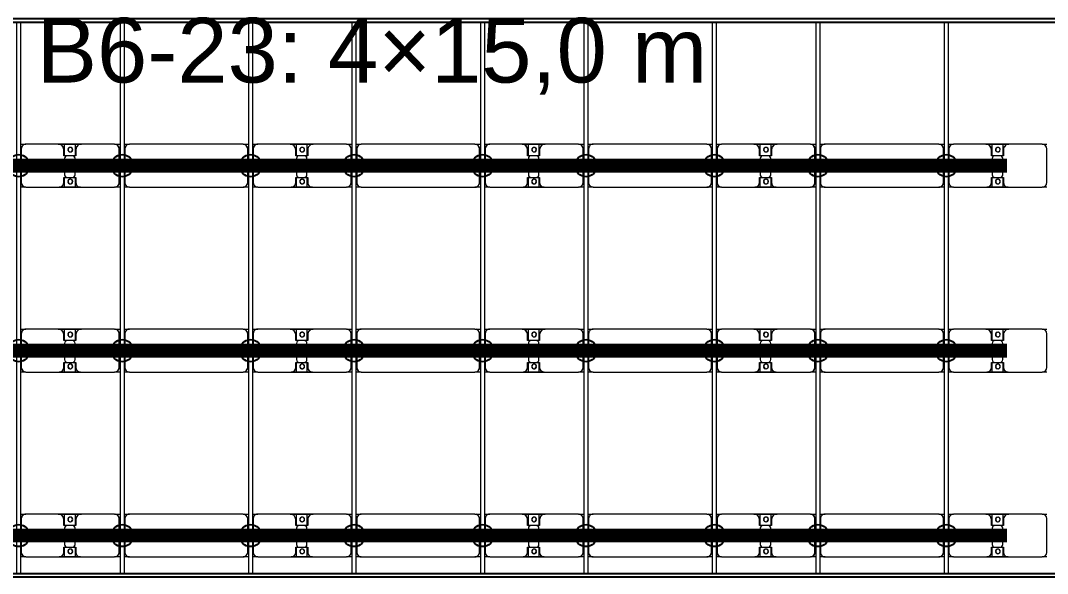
# Model space of a CAD drawing. Header units: millimetres. Extents: x -533732 to -130507, y -117886 to -23954.
# Drawn here: x -495180 to -484065, y -106546 to -100565 of the extents above; entities that cross this region are included whole.
import ezdxf

# ---------------------------------------------------------------- set-up
doc = ezdxf.new("R2010")
doc.units = ezdxf.units.MM
doc.layers.add('A-GENM', color=13, linetype='Continuous', lineweight=9)
doc.layers.add('S-BEAM', color=12, linetype='Continuous', lineweight=9)
doc.layers.add('GC-GHI CHU', color=2, linetype='Continuous')
doc.layers.add('GC-HOP 40x60 GIA CUONG', color=1, linetype='Continuous')
doc.styles.add('GC_VN', font='arial.ttf')

# ---------------------------------------------------------------- blocks, each defined once
blk = doc.blocks.new('Dầm C52 - Hộp 40x60-19452-BỐ TRÍ KHUNG KẾT CẤU BÈ PIN 06')
at = {"layer": 'S-BEAM', "color": 3, "lineweight": 25}
for p, q in [((-110033, 20), (110033, 20)), ((110033, -20), (-110033, -20))]:
    blk.add_line(p, q, dxfattribs=at)
blk = doc.blocks.new('Dai phao do pin - DẢI PHAO ĐỠ PIN-V141-BỐ TRÍ KHUNG KẾT CẤU BÈ PIN 06')
at = {"layer": 'A-GENM', "color": 7}
for p, q in [((28329, 223), (28380, 223)), ((28329, 223), (28380, 223)), ((28750, 223), (28380, 223)), ((28750, 223), (28922, 223)), ((28922, 223), (28750, 223)), ((28808, 223), (28980, 223)), ((28808, 116), (28808, 223)), ((28980, 223), (28808, 223)), ((28922, 223), (28922, 116)), ((29340, 223), (28980, 223)), ((29340, 223), (29399, 223)), ((29340, 223), (29399, 223)), ((29439, 223), (29500, 223)), ((29439, 223), (29500, 223)), ((30730, 223), (29500, 223)), ((30730, 223), (30789, 223)), ((30730, 223), (30789, 223)), ((30829, 223), (30890, 223)), ((30829, 223), (30890, 223)), ((31260, 223), (30890, 223)), ((31260, 223), (31432, 223)), ((31432, 223), (31260, 223)), ((31318, 223), (31490, 223)), ((31318, 116), (31318, 223)), ((31490, 223), (31318, 223)), ((31432, 223), (31432, 116)), ((31850, 223), (31490, 223)), ((31850, 223), (31909, 223)), ((31850, 223), (31909, 223)), ((31949, 223), (32010, 223)), ((31949, 223), (32010, 223)), ((33240, 223), (32010, 223)), ((33240, 223), (33299, 223)), ((33240, 223), (33299, 223)), ((33339, 223), (33400, 223)), ((33339, 223), (33400, 223)), ((33770, 223), (33400, 223)), ((33770, 223), (33942, 223)), ((33942, 223), (33770, 223)), ((33828, 223), (34000, 223)), ((33828, 116), (33828, 223)), ((34000, 223), (33828, 223)), ((33942, 223), (33942, 116)), ((34360, 223), (34000, 223)), ((34360, 223), (34419, 223)), ((34360, 223), (34419, 223)), ((34459, 223), (34520, 223)), ((34459, 223), (34520, 223)), ((35750, 223), (34520, 223)), ((35750, 223), (35809, 223)), ((35750, 223), (35809, 223)), ((35849, 223), (35910, 223)), ((35849, 223), (35910, 223)), ((36280, 223), (35910, 223)), ((36280, 223), (36452, 223)), ((36452, 223), (36280, 223)), ((36338, 223), (36510, 223)), ((36338, 116), (36338, 223)), ((36510, 223), (36338, 223)), ((36452, 223), (36452, 116)), ((36870, 223), (36510, 223)), ((36870, 223), (36929, 223)), ((36870, 223), (36929, 223)), ((36969, 223), (37030, 223)), ((36969, 223), (37030, 223)), ((38260, 223), (37030, 223)), ((38260, 223), (38319, 223)), ((38260, 223), (38319, 223)), ((38359, 223), (38420, 223)), ((38359, 223), (38420, 223)), ((38790, 223), (38420, 223)), ((38790, 223), (38962, 223)), ((38962, 223), (38790, 223)), ((38848, 223), (39020, 223)), ((38848, 116), (38848, 223)), ((39020, 223), (38848, 223)), ((38962, 223), (38962, 116)), ((39380, 223), (39020, 223)), ((39380, 223), (39439, 223)), ((39380, 223), (39439, 223)), ((28330, 173), (28330, -192)), ((28800, 118), (28800, 173)), ((28892, 118), (28800, 118)), ((28930, 118), (28838, 118)), ((28930, 173), (28930, 118)), ((29390, -192), (29390, 173)), ((29450, 173), (29450, -192)), ((30780, -192), (30780, 173)), ((30840, 173), (30840, -192)), ((31310, 118), (31310, 173)), ((31402, 118), (31310, 118)), ((31440, 118), (31348, 118)), ((31440, 173), (31440, 118)), ((31900, -192), (31900, 173)), ((31960, 173), (31960, -192)), ((33290, -192), (33290, 173)), ((33350, 173), (33350, -192)), ((33820, 118), (33820, 173)), ((33912, 118), (33820, 118)), ((33950, 118), (33858, 118)), ((33950, 173), (33950, 118)), ((34410, -192), (34410, 173)), ((34470, 173), (34470, -192)), ((35800, -192), (35800, 173)), ((35860, 173), (35860, -192)), ((36330, 118), (36330, 173)), ((36422, 118), (36330, 118)), ((36460, 118), (36368, 118)), ((36460, 173), (36460, 118)), ((36920, -192), (36920, 173)), ((36980, 173), (36980, -192)), ((38310, -192), (38310, 173)), ((38370, 173), (38370, -192)), ((38840, 118), (38840, 173)), ((38932, 118), (38840, 118)), ((38970, 118), (38878, 118)), ((38970, 173), (38970, 118)), ((39430, -192), (39430, 173)), ((28808, 88), (28808, -88)), ((28922, -88), (28922, 88)), ((31318, 88), (31318, -88)), ((31432, -88), (31432, 88)), ((33828, 88), (33828, -88)), ((33942, -88), (33942, 88)), ((36338, 88), (36338, -88)), ((36452, -88), (36452, 88)), ((38848, 88), (38848, -88)), ((38962, -88), (38962, 88)), ((28800, -182), (28800, -118)), ((28800, -118), (28892, -118)), ((28808, -242), (28808, -116)), ((28838, -118), (28930, -118)), ((28922, -116), (28922, -242)), ((28930, -118), (28930, -182)), ((31310, -182), (31310, -118)), ((31310, -118), (31402, -118)), ((31318, -242), (31318, -116)), ((31348, -118), (31440, -118)), ((31432, -116), (31432, -242)), ((31440, -118), (31440, -182)), ((33820, -182), (33820, -118)), ((33820, -118), (33912, -118)), ((33828, -242), (33828, -116)), ((33858, -118), (33950, -118)), ((33942, -116), (33942, -242)), ((33950, -118), (33950, -182)), ((36330, -182), (36330, -118)), ((36330, -118), (36422, -118)), ((36338, -242), (36338, -116)), ((36368, -118), (36460, -118)), ((36452, -116), (36452, -242)), ((36460, -118), (36460, -182)), ((38840, -182), (38840, -118)), ((38840, -118), (38932, -118)), ((38848, -242), (38848, -116)), ((38878, -118), (38970, -118)), ((38962, -116), (38962, -242)), ((38970, -118), (38970, -182)), ((28380, -242), (28329, -242)), ((28380, -242), (28329, -242)), ((28380, -242), (28740, -242)), ((28922, -242), (28740, -242)), ((28740, -242), (28922, -242)), ((28990, -242), (28808, -242)), ((28808, -242), (28990, -242)), ((28990, -242), (29340, -242)), ((29399, -242), (29340, -242)), ((29399, -242), (29340, -242)), ((29500, -242), (29439, -242)), ((29500, -242), (29439, -242)), ((29500, -242), (30730, -242)), ((30789, -242), (30730, -242)), ((30789, -242), (30730, -242)), ((30890, -242), (30829, -242)), ((30890, -242), (30829, -242)), ((30890, -242), (31250, -242)), ((31432, -242), (31250, -242)), ((31250, -242), (31432, -242)), ((31500, -242), (31318, -242)), ((31318, -242), (31500, -242)), ((31500, -242), (31850, -242)), ((31909, -242), (31850, -242)), ((31909, -242), (31850, -242)), ((32010, -242), (31949, -242)), ((32010, -242), (31949, -242)), ((32010, -242), (33240, -242)), ((33299, -242), (33240, -242)), ((33299, -242), (33240, -242)), ((33400, -242), (33339, -242)), ((33400, -242), (33339, -242)), ((33400, -242), (33760, -242)), ((33942, -242), (33760, -242)), ((33760, -242), (33942, -242)), ((34010, -242), (33828, -242)), ((33828, -242), (34010, -242)), ((34010, -242), (34360, -242)), ((34419, -242), (34360, -242)), ((34419, -242), (34360, -242)), ((34520, -242), (34459, -242)), ((34520, -242), (34459, -242)), ((34520, -242), (35750, -242)), ((35809, -242), (35750, -242)), ((35809, -242), (35750, -242)), ((35910, -242), (35849, -242)), ((35910, -242), (35849, -242)), ((35910, -242), (36270, -242)), ((36452, -242), (36270, -242)), ((36270, -242), (36452, -242)), ((36520, -242), (36338, -242)), ((36338, -242), (36520, -242)), ((36520, -242), (36870, -242)), ((36929, -242), (36870, -242)), ((36929, -242), (36870, -242)), ((37030, -242), (36969, -242)), ((37030, -242), (36969, -242)), ((37030, -242), (38260, -242)), ((38319, -242), (38260, -242)), ((38319, -242), (38260, -242)), ((38420, -242), (38359, -242)), ((38420, -242), (38359, -242)), ((38420, -242), (38780, -242)), ((38962, -242), (38780, -242)), ((38780, -242), (38962, -242)), ((39030, -242), (38848, -242)), ((38848, -242), (39030, -242)), ((39030, -242), (39380, -242)), ((39439, -242), (39380, -242)), ((39439, -242), (39380, -242))]:
    blk.add_line(p, q, dxfattribs=at)
for centre, radius, start, end in [((28380, 173), 50, 90, 180), ((28750, 173), 50, 360, 90), ((28980, 173), 50, 90, 180), ((29340, 173), 50, 0, 90), ((29500, 173), 50, 90, 180), ((29500, 173), 50, 90, 120), ((30730, 173), 50, 360, 90), ((30730, 173), 50, 15, 90), ((30890, 173), 50, 90, 180), ((31260, 173), 50, 360, 90), ((31490, 173), 50, 90, 180), ((31850, 173), 50, 0, 90), ((32010, 173), 50, 90, 180), ((32010, 173), 50, 90, 120), ((33240, 173), 50, 0, 90), ((33240, 173), 50, 15, 90), ((33400, 173), 50, 90, 180), ((33770, 173), 50, 0, 90), ((34000, 173), 50, 90, 180), ((34360, 173), 50, 0, 90), ((34520, 173), 50, 90, 180), ((34520, 173), 50, 90, 120), ((35750, 173), 50, 0, 90), ((35750, 173), 50, 15, 90), ((35910, 173), 50, 90, 180), ((36280, 173), 50, 360, 90), ((36510, 173), 50, 90, 180), ((36870, 173), 50, 0, 90), ((37030, 173), 50, 90, 180), ((37030, 173), 50, 90, 120), ((38260, 173), 50, 0, 90), ((38260, 173), 50, 15, 90), ((38420, 173), 50, 90, 180), ((38790, 173), 50, 360, 90), ((39020, 173), 50, 90, 180), ((39380, 173), 50, 0, 90), ((28380, 173), 50, 105, 180), ((28750, 173), 50, 360, 75), ((28838, 88), 30, 90, 180), ((28859, 162), 25, 0, 180), ((28859, 162), 25, 0, 165), ((28859, 162), 25, 180, 0), ((28859, 162), 25, 195, 255), ((28861, 162), 25, 0, 180), ((28861, 162), 25, 90, 180), ((28861, 162), 25, 180, 360), ((28861, 162), 25, 180, 255), ((28859, 162), 25, 285, 0), ((28861, 162), 25, 15, 75), ((28861, 162), 25, 285, 345), ((28892, 88), 30, 0, 90), ((28980, 173), 50, 105, 180), ((29340, 173), 50, 0, 75), ((29500, 173), 50, 150, 180), ((30890, 173), 50, 105, 180), ((31260, 173), 50, 360, 75), ((31348, 88), 30, 90, 180), ((31369, 162), 25, 360, 180), ((31369, 162), 25, 91.1313, 165), ((31369, 162), 25, 180, 360), ((31369, 162), 25, 195, 255), ((31371, 162), 25, 0, 180), ((31371, 162), 25, 90, 180), ((31371, 162), 25, 180, 0), ((31371, 162), 25, 180, 255), ((31371, 162), 25, 262.4692, 270), ((31369, 162), 25, 360, 90), ((31369, 162), 25, 285, 360), ((31371, 162), 25, 15, 75), ((31371, 162), 25, 285, 345), ((31402, 88), 30, 360, 90), ((31490, 173), 50, 105, 180), ((31850, 173), 50, 0, 75), ((32010, 173), 50, 150, 180), ((33400, 173), 50, 105, 180), ((33770, 173), 50, 0, 75), ((33858, 88), 30, 90, 180), ((33879, 162), 25, 0, 180), ((33879, 162), 25, 0, 165), ((33879, 162), 25, 180, 0), ((33879, 162), 25, 195, 255), ((33881, 162), 25, 360, 180), ((33881, 162), 25, 90, 180), ((33881, 162), 25, 180, 360), ((33881, 162), 25, 180, 255), ((33879, 162), 25, 285, 0), ((33881, 162), 25, 15, 75), ((33881, 162), 25, 285, 345), ((33912, 88), 30, 360, 90), ((34000, 173), 50, 105, 180), ((34360, 173), 50, 0, 75), ((34520, 173), 50, 150, 180), ((35910, 173), 50, 105, 180), ((36280, 173), 50, 360, 75), ((36368, 88), 30, 90, 180), ((36389, 162), 25, 0, 180), ((36389, 162), 25, 0, 165), ((36389, 162), 25, 180, 0), ((36389, 162), 25, 195, 255), ((36391, 162), 25, 360, 180), ((36391, 162), 25, 90, 180), ((36391, 162), 25, 180, 0), ((36391, 162), 25, 180, 255), ((36389, 162), 25, 285, 0), ((36391, 162), 25, 15, 75), ((36391, 162), 25, 285, 345), ((36422, 88), 30, 0, 90), ((36510, 173), 50, 105, 180), ((36870, 173), 50, 0, 75), ((37030, 173), 50, 150, 180), ((38420, 173), 50, 105, 180), ((38790, 173), 50, 360, 75), ((38878, 88), 30, 90, 180), ((38899, 162), 25, 360, 180), ((38899, 162), 25, 360, 165), ((38899, 162), 25, 180, 360), ((38899, 162), 25, 195, 255), ((38901, 162), 25, 0, 180), ((38901, 162), 25, 90, 180), ((38901, 162), 25, 180, 0), ((38901, 162), 25, 180, 255), ((38899, 162), 25, 285, 360), ((38901, 162), 25, 15, 75), ((38901, 162), 25, 285, 345), ((38932, 88), 30, 360, 90), ((39020, 173), 50, 105, 180), ((39380, 173), 50, 0, 75), ((28838, -88), 30, 180, 270), ((28892, -88), 30, 270, 0), ((31348, -88), 30, 180, 270), ((31402, -88), 30, 270, 360), ((33858, -88), 30, 180, 270), ((33912, -88), 30, 270, 360), ((36368, -88), 30, 180, 270), ((36422, -88), 30, 270, 360), ((38878, -88), 30, 180, 270), ((38932, -88), 30, 270, 0), ((28380, -192), 50, 180, 270), ((28380, -192), 50, 180, 255), ((28740, -182), 60, 270, 0), ((28740, -182), 60, 300, 0), ((28859, -183), 25, 360, 180), ((28859, -183), 25, 180, 0), ((28859, -183), 25, 195, 0), ((28861, -183), 25, 360, 180), ((28861, -183), 25, 60, 180), ((28861, -183), 25, 180, 0), ((28861, -183), 25, 180, 270), ((28859, -183), 25, 0, 150), ((28861, -183), 25, 285, 345), ((28861, -183), 25, 15, 30), ((28990, -182), 60, 180, 270), ((28990, -182), 60, 180, 240), ((29340, -192), 50, 270, 360), ((29340, -192), 50, 285, 360), ((29500, -192), 50, 180, 270), ((29500, -192), 50, 180, 210), ((30730, -192), 50, 270, 0), ((30730, -192), 50, 330, 345), ((30890, -192), 50, 180, 270), ((30890, -192), 50, 180, 255), ((31250, -182), 60, 270, 0), ((31250, -182), 60, 300, 0), ((31369, -183), 25, 0, 180), ((31369, -183), 25, 180, 0), ((31369, -183), 25, 195, 268.8725), ((31371, -183), 25, 0, 180), ((31371, -183), 25, 60, 180), ((31371, -183), 25, 180, 360), ((31371, -183), 25, 180, 270), ((31369, -183), 25, 105, 150), ((31369, -183), 25, 0, 91.128), ((31369, -183), 25, 270, 0), ((31371, -183), 25, 285, 345), ((31371, -183), 25, 15, 30), ((31500, -182), 60, 180, 270), ((31500, -182), 60, 180, 240), ((31850, -192), 50, 270, 360), ((31850, -192), 50, 285, 0), ((32010, -192), 50, 180, 270), ((32010, -192), 50, 180, 210), ((33240, -192), 50, 270, 0), ((33240, -192), 50, 330, 345), ((33400, -192), 50, 180, 270), ((33400, -192), 50, 180, 255), ((33760, -182), 60, 270, 0), ((33760, -182), 60, 300, 0), ((33879, -183), 25, 0, 180), ((33879, -183), 25, 180, 0), ((33879, -183), 25, 195, 0), ((33881, -183), 25, 0, 180), ((33881, -183), 25, 60, 180), ((33881, -183), 25, 180, 0), ((33881, -183), 25, 180, 270), ((33879, -183), 25, 0, 150), ((33881, -183), 25, 285, 345), ((33881, -183), 25, 15, 30), ((34010, -182), 60, 180, 270), ((34010, -182), 60, 180, 240), ((34360, -192), 50, 270, 0), ((34360, -192), 50, 285, 0), ((34520, -192), 50, 180, 270), ((34520, -192), 50, 180, 210), ((35750, -192), 50, 270, 360), ((35750, -192), 50, 330, 345), ((35910, -192), 50, 180, 270), ((35910, -192), 50, 180, 255), ((36270, -182), 60, 270, 0), ((36270, -182), 60, 300, 0), ((36389, -183), 25, 0, 180), ((36389, -183), 25, 180, 0), ((36389, -183), 25, 195, 0), ((36391, -183), 25, 0, 180), ((36391, -183), 25, 60, 180), ((36391, -183), 25, 180, 0), ((36391, -183), 25, 180, 270), ((36389, -183), 25, 0, 150), ((36391, -183), 25, 285, 345), ((36391, -183), 25, 15, 30), ((36520, -182), 60, 180, 270), ((36520, -182), 60, 180, 240), ((36870, -192), 50, 270, 0), ((36870, -192), 50, 285, 0), ((37030, -192), 50, 180, 270), ((37030, -192), 50, 180, 210), ((38260, -192), 50, 270, 360), ((38260, -192), 50, 330, 345), ((38420, -192), 50, 180, 270), ((38420, -192), 50, 180, 255), ((38780, -182), 60, 270, 0), ((38780, -182), 60, 300, 0), ((38899, -183), 25, 0, 180), ((38899, -183), 25, 180, 0), ((38899, -183), 25, 195, 0), ((38901, -183), 25, 0, 180), ((38901, -183), 25, 60, 180), ((38901, -183), 25, 180, 0), ((38901, -183), 25, 180, 270), ((38899, -183), 25, 0, 150), ((38901, -183), 25, 285, 345), ((38901, -183), 25, 15, 30), ((39030, -182), 60, 180, 270), ((39030, -182), 60, 180, 240), ((39380, -192), 50, 270, 0), ((39380, -192), 50, 285, 0), ((29500, -192), 50, 225, 255), ((30730, -192), 50, 270, 300), ((32010, -192), 50, 225, 255), ((33240, -192), 50, 270, 300), ((34520, -192), 50, 225, 255), ((35750, -192), 50, 270, 300), ((37030, -192), 50, 225, 255), ((38260, -192), 50, 270, 300)]:
    blk.add_arc(centre, radius, start, end, dxfattribs=at)
blk = doc.blocks.new('Dai phao do pin - DẢI PHAO ĐỠ PIN-V142-BỐ TRÍ KHUNG KẾT CẤU BÈ PIN 06')
at = {"layer": 'A-GENM', "color": 7}
for p, q in [((28329, 223), (28380, 223)), ((28329, 223), (28380, 223)), ((28750, 223), (28380, 223)), ((28750, 223), (28922, 223)), ((28922, 223), (28750, 223)), ((28808, 223), (28980, 223)), ((28808, 116), (28808, 223)), ((28980, 223), (28808, 223)), ((28922, 223), (28922, 116)), ((29340, 223), (28980, 223)), ((29340, 223), (29399, 223)), ((29340, 223), (29399, 223)), ((29439, 223), (29500, 223)), ((29439, 223), (29500, 223)), ((30730, 223), (29500, 223)), ((30730, 223), (30789, 223)), ((30730, 223), (30789, 223)), ((30829, 223), (30890, 223)), ((30829, 223), (30890, 223)), ((31260, 223), (30890, 223)), ((31260, 223), (31432, 223)), ((31432, 223), (31260, 223)), ((31318, 223), (31490, 223)), ((31318, 116), (31318, 223)), ((31490, 223), (31318, 223)), ((31432, 223), (31432, 116)), ((31850, 223), (31490, 223)), ((31850, 223), (31909, 223)), ((31850, 223), (31909, 223)), ((31949, 223), (32010, 223)), ((31949, 223), (32010, 223)), ((33240, 223), (32010, 223)), ((33240, 223), (33299, 223)), ((33240, 223), (33299, 223)), ((33339, 223), (33400, 223)), ((33339, 223), (33400, 223)), ((33770, 223), (33400, 223)), ((33770, 223), (33942, 223)), ((33942, 223), (33770, 223)), ((33828, 223), (34000, 223)), ((33828, 116), (33828, 223)), ((34000, 223), (33828, 223)), ((33942, 223), (33942, 116)), ((34360, 223), (34000, 223)), ((34360, 223), (34419, 223)), ((34360, 223), (34419, 223)), ((34459, 223), (34520, 223)), ((34459, 223), (34520, 223)), ((35750, 223), (34520, 223)), ((35750, 223), (35809, 223)), ((35750, 223), (35809, 223)), ((35849, 223), (35910, 223)), ((35849, 223), (35910, 223)), ((36280, 223), (35910, 223)), ((36280, 223), (36452, 223)), ((36452, 223), (36280, 223)), ((36338, 223), (36510, 223)), ((36338, 116), (36338, 223)), ((36510, 223), (36338, 223)), ((36452, 223), (36452, 116)), ((36870, 223), (36510, 223)), ((36870, 223), (36929, 223)), ((36870, 223), (36929, 223)), ((36969, 223), (37030, 223)), ((36969, 223), (37030, 223)), ((38260, 223), (37030, 223)), ((38260, 223), (38319, 223)), ((38260, 223), (38319, 223)), ((38359, 223), (38420, 223)), ((38359, 223), (38420, 223)), ((38790, 223), (38420, 223)), ((38790, 223), (38962, 223)), ((38962, 223), (38790, 223)), ((38848, 223), (39020, 223)), ((38848, 116), (38848, 223)), ((39020, 223), (38848, 223)), ((38962, 223), (38962, 116)), ((39380, 223), (39020, 223)), ((39380, 223), (39439, 223)), ((39380, 223), (39439, 223)), ((28330, 173), (28330, -192)), ((28800, 118), (28800, 173)), ((28892, 118), (28800, 118)), ((28930, 118), (28838, 118)), ((28930, 173), (28930, 118)), ((29390, -192), (29390, 173)), ((29450, 173), (29450, -192)), ((30780, -192), (30780, 173)), ((30840, 173), (30840, -192)), ((31310, 118), (31310, 173)), ((31402, 118), (31310, 118)), ((31440, 118), (31348, 118)), ((31440, 173), (31440, 118)), ((31900, -192), (31900, 173)), ((31960, 173), (31960, -192)), ((33290, -192), (33290, 173)), ((33350, 173), (33350, -192)), ((33820, 118), (33820, 173)), ((33912, 118), (33820, 118)), ((33950, 118), (33858, 118)), ((33950, 173), (33950, 118)), ((34410, -192), (34410, 173)), ((34470, 173), (34470, -192)), ((35800, -192), (35800, 173)), ((35860, 173), (35860, -192)), ((36330, 118), (36330, 173)), ((36422, 118), (36330, 118)), ((36460, 118), (36368, 118)), ((36460, 173), (36460, 118)), ((36920, -192), (36920, 173)), ((36980, 173), (36980, -192)), ((38310, -192), (38310, 173)), ((38370, 173), (38370, -192)), ((38840, 118), (38840, 173)), ((38932, 118), (38840, 118)), ((38970, 118), (38878, 118)), ((38970, 173), (38970, 118)), ((39430, -192), (39430, 173)), ((28808, 88), (28808, -88)), ((28922, -88), (28922, 88)), ((31318, 88), (31318, -88)), ((31432, -88), (31432, 88)), ((33828, 88), (33828, -88)), ((33942, -88), (33942, 88)), ((36338, 88), (36338, -88)), ((36452, -88), (36452, 88)), ((38848, 88), (38848, -88)), ((38962, -88), (38962, 88)), ((28800, -182), (28800, -118)), ((28800, -118), (28892, -118)), ((28808, -242), (28808, -116)), ((28838, -118), (28930, -118)), ((28922, -116), (28922, -242)), ((28930, -118), (28930, -182)), ((31310, -182), (31310, -118)), ((31310, -118), (31402, -118)), ((31318, -242), (31318, -116)), ((31348, -118), (31440, -118)), ((31432, -116), (31432, -242)), ((31440, -118), (31440, -182)), ((33820, -182), (33820, -118)), ((33820, -118), (33912, -118)), ((33828, -242), (33828, -116)), ((33858, -118), (33950, -118)), ((33942, -116), (33942, -242)), ((33950, -118), (33950, -182)), ((36330, -182), (36330, -118)), ((36330, -118), (36422, -118)), ((36338, -242), (36338, -116)), ((36368, -118), (36460, -118)), ((36452, -116), (36452, -242)), ((36460, -118), (36460, -182)), ((38840, -182), (38840, -118)), ((38840, -118), (38932, -118)), ((38848, -242), (38848, -116)), ((38878, -118), (38970, -118)), ((38962, -116), (38962, -242)), ((38970, -118), (38970, -182)), ((28380, -242), (28329, -242)), ((28380, -242), (28329, -242)), ((28380, -242), (28740, -242)), ((28922, -242), (28740, -242)), ((28740, -242), (28922, -242)), ((28990, -242), (28808, -242)), ((28808, -242), (28990, -242)), ((28990, -242), (29340, -242)), ((29399, -242), (29340, -242)), ((29399, -242), (29340, -242)), ((29500, -242), (29439, -242)), ((29500, -242), (29439, -242)), ((29500, -242), (30730, -242)), ((30789, -242), (30730, -242)), ((30789, -242), (30730, -242)), ((30890, -242), (30829, -242)), ((30890, -242), (30829, -242)), ((30890, -242), (31250, -242)), ((31432, -242), (31250, -242)), ((31250, -242), (31432, -242)), ((31500, -242), (31318, -242)), ((31318, -242), (31500, -242)), ((31500, -242), (31850, -242)), ((31909, -242), (31850, -242)), ((31909, -242), (31850, -242)), ((32010, -242), (31949, -242)), ((32010, -242), (31949, -242)), ((32010, -242), (33240, -242)), ((33299, -242), (33240, -242)), ((33299, -242), (33240, -242)), ((33400, -242), (33339, -242)), ((33400, -242), (33339, -242)), ((33400, -242), (33760, -242)), ((33942, -242), (33760, -242)), ((33760, -242), (33942, -242)), ((34010, -242), (33828, -242)), ((33828, -242), (34010, -242)), ((34010, -242), (34360, -242)), ((34419, -242), (34360, -242)), ((34419, -242), (34360, -242)), ((34520, -242), (34459, -242)), ((34520, -242), (34459, -242)), ((34520, -242), (35750, -242)), ((35809, -242), (35750, -242)), ((35809, -242), (35750, -242)), ((35910, -242), (35849, -242)), ((35910, -242), (35849, -242)), ((35910, -242), (36270, -242)), ((36452, -242), (36270, -242)), ((36270, -242), (36452, -242)), ((36520, -242), (36338, -242)), ((36338, -242), (36520, -242)), ((36520, -242), (36870, -242)), ((36929, -242), (36870, -242)), ((36929, -242), (36870, -242)), ((37030, -242), (36969, -242)), ((37030, -242), (36969, -242)), ((37030, -242), (38260, -242)), ((38319, -242), (38260, -242)), ((38319, -242), (38260, -242)), ((38420, -242), (38359, -242)), ((38420, -242), (38359, -242)), ((38420, -242), (38780, -242)), ((38962, -242), (38780, -242)), ((38780, -242), (38962, -242)), ((39030, -242), (38848, -242)), ((38848, -242), (39030, -242)), ((39030, -242), (39380, -242)), ((39439, -242), (39380, -242)), ((39439, -242), (39380, -242))]:
    blk.add_line(p, q, dxfattribs=at)
for centre, radius, start, end in [((28380, 173), 50, 90, 180), ((28750, 173), 50, 360, 90), ((28980, 173), 50, 90, 180), ((29340, 173), 50, 0, 90), ((29500, 173), 50, 90, 180), ((29500, 173), 50, 90, 120), ((30730, 173), 50, 360, 90), ((30730, 173), 50, 15, 90), ((30890, 173), 50, 90, 180), ((31260, 173), 50, 360, 90), ((31490, 173), 50, 90, 180), ((31850, 173), 50, 0, 90), ((32010, 173), 50, 90, 180), ((32010, 173), 50, 90, 120), ((33240, 173), 50, 0, 90), ((33240, 173), 50, 15, 90), ((33400, 173), 50, 90, 180), ((33770, 173), 50, 0, 90), ((34000, 173), 50, 90, 180), ((34360, 173), 50, 0, 90), ((34520, 173), 50, 90, 180), ((34520, 173), 50, 90, 120), ((35750, 173), 50, 0, 90), ((35750, 173), 50, 15, 90), ((35910, 173), 50, 90, 180), ((36280, 173), 50, 360, 90), ((36510, 173), 50, 90, 180), ((36870, 173), 50, 0, 90), ((37030, 173), 50, 90, 180), ((37030, 173), 50, 90, 120), ((38260, 173), 50, 0, 90), ((38260, 173), 50, 15, 90), ((38420, 173), 50, 90, 180), ((38790, 173), 50, 360, 90), ((39020, 173), 50, 90, 180), ((39380, 173), 50, 0, 90), ((28380, 173), 50, 105, 180), ((28750, 173), 50, 360, 75), ((28838, 88), 30, 90, 180), ((28859, 162), 25, 0, 180), ((28859, 162), 25, 0, 165), ((28859, 162), 25, 180, 0), ((28859, 162), 25, 195, 255), ((28861, 162), 25, 0, 180), ((28861, 162), 25, 90, 180), ((28861, 162), 25, 180, 360), ((28861, 162), 25, 180, 255), ((28859, 162), 25, 285, 0), ((28861, 162), 25, 15, 75), ((28861, 162), 25, 285, 345), ((28892, 88), 30, 0, 90), ((28980, 173), 50, 105, 180), ((29340, 173), 50, 0, 75), ((29500, 173), 50, 150, 180), ((30890, 173), 50, 105, 180), ((31260, 173), 50, 360, 75), ((31348, 88), 30, 90, 180), ((31369, 162), 25, 360, 180), ((31369, 162), 25, 91.1509, 165), ((31369, 162), 25, 180, 360), ((31369, 162), 25, 195, 255), ((31371, 162), 25, 0, 180), ((31371, 162), 25, 90, 180), ((31371, 162), 25, 180, 0), ((31371, 162), 25, 180, 255), ((31371, 162), 25, 262.4497, 270), ((31369, 162), 25, 360, 90), ((31369, 162), 25, 285, 360), ((31371, 162), 25, 15, 75), ((31371, 162), 25, 285, 345), ((31402, 88), 30, 360, 90), ((31490, 173), 50, 105, 180), ((31850, 173), 50, 0, 75), ((32010, 173), 50, 150, 180), ((33400, 173), 50, 105, 180), ((33770, 173), 50, 0, 75), ((33858, 88), 30, 90, 180), ((33879, 162), 25, 0, 180), ((33879, 162), 25, 0, 165), ((33879, 162), 25, 180, 0), ((33879, 162), 25, 195, 255), ((33881, 162), 25, 360, 180), ((33881, 162), 25, 90, 180), ((33881, 162), 25, 180, 360), ((33881, 162), 25, 180, 255), ((33879, 162), 25, 285, 0), ((33881, 162), 25, 15, 75), ((33881, 162), 25, 285, 345), ((33912, 88), 30, 360, 90), ((34000, 173), 50, 105, 180), ((34360, 173), 50, 0, 75), ((34520, 173), 50, 150, 180), ((35910, 173), 50, 105, 180), ((36280, 173), 50, 360, 75), ((36368, 88), 30, 90, 180), ((36389, 162), 25, 0, 180), ((36389, 162), 25, 0, 165), ((36389, 162), 25, 180, 0), ((36389, 162), 25, 195, 255), ((36391, 162), 25, 360, 180), ((36391, 162), 25, 90, 180), ((36391, 162), 25, 180, 0), ((36391, 162), 25, 180, 255), ((36389, 162), 25, 285, 0), ((36391, 162), 25, 15, 75), ((36391, 162), 25, 285, 345), ((36422, 88), 30, 0, 90), ((36510, 173), 50, 105, 180), ((36870, 173), 50, 0, 75), ((37030, 173), 50, 150, 180), ((38420, 173), 50, 105, 180), ((38790, 173), 50, 360, 75), ((38878, 88), 30, 90, 180), ((38899, 162), 25, 360, 180), ((38899, 162), 25, 360, 165), ((38899, 162), 25, 180, 360), ((38899, 162), 25, 195, 255), ((38901, 162), 25, 0, 180), ((38901, 162), 25, 90, 180), ((38901, 162), 25, 180, 0), ((38901, 162), 25, 180, 255), ((38899, 162), 25, 285, 360), ((38901, 162), 25, 15, 75), ((38901, 162), 25, 285, 345), ((38932, 88), 30, 360, 90), ((39020, 173), 50, 105, 180), ((39380, 173), 50, 0, 75), ((28838, -88), 30, 180, 270), ((28892, -88), 30, 270, 0), ((31348, -88), 30, 180, 270), ((31402, -88), 30, 270, 360), ((33858, -88), 30, 180, 270), ((33912, -88), 30, 270, 360), ((36368, -88), 30, 180, 270), ((36422, -88), 30, 270, 360), ((38878, -88), 30, 180, 270), ((38932, -88), 30, 270, 0), ((28380, -192), 50, 180, 270), ((28380, -192), 50, 180, 255), ((28740, -182), 60, 270, 0), ((28740, -182), 60, 300, 0), ((28859, -183), 25, 360, 180), ((28859, -183), 25, 180, 0), ((28859, -183), 25, 195, 0), ((28861, -183), 25, 360, 180), ((28861, -183), 25, 60, 180), ((28861, -183), 25, 180, 0), ((28861, -183), 25, 180, 270), ((28859, -183), 25, 0, 150), ((28861, -183), 25, 285, 345), ((28861, -183), 25, 15, 30), ((28990, -182), 60, 180, 270), ((28990, -182), 60, 180, 240), ((29340, -192), 50, 270, 360), ((29340, -192), 50, 285, 360), ((29500, -192), 50, 180, 270), ((29500, -192), 50, 180, 210), ((30730, -192), 50, 270, 0), ((30730, -192), 50, 330, 345), ((30890, -192), 50, 180, 270), ((30890, -192), 50, 180, 255), ((31250, -182), 60, 270, 0), ((31250, -182), 60, 300, 0), ((31369, -183), 25, 0, 180), ((31369, -183), 25, 180, 0), ((31369, -183), 25, 195, 268.853), ((31371, -183), 25, 0, 180), ((31371, -183), 25, 60, 180), ((31371, -183), 25, 180, 360), ((31371, -183), 25, 180, 270), ((31369, -183), 25, 105, 150), ((31369, -183), 25, 0, 91.1475), ((31369, -183), 25, 270, 0), ((31371, -183), 25, 285, 345), ((31371, -183), 25, 15, 30), ((31500, -182), 60, 180, 270), ((31500, -182), 60, 180, 240), ((31850, -192), 50, 270, 360), ((31850, -192), 50, 285, 0), ((32010, -192), 50, 180, 270), ((32010, -192), 50, 180, 210), ((33240, -192), 50, 270, 0), ((33240, -192), 50, 330, 345), ((33400, -192), 50, 180, 270), ((33400, -192), 50, 180, 255), ((33760, -182), 60, 270, 0), ((33760, -182), 60, 300, 0), ((33879, -183), 25, 0, 180), ((33879, -183), 25, 180, 0), ((33879, -183), 25, 195, 0), ((33881, -183), 25, 0, 180), ((33881, -183), 25, 60, 180), ((33881, -183), 25, 180, 0), ((33881, -183), 25, 180, 270), ((33879, -183), 25, 0, 150), ((33881, -183), 25, 285, 345), ((33881, -183), 25, 15, 30), ((34010, -182), 60, 180, 270), ((34010, -182), 60, 180, 240), ((34360, -192), 50, 270, 0), ((34360, -192), 50, 285, 0), ((34520, -192), 50, 180, 270), ((34520, -192), 50, 180, 210), ((35750, -192), 50, 270, 360), ((35750, -192), 50, 330, 345), ((35910, -192), 50, 180, 270), ((35910, -192), 50, 180, 255), ((36270, -182), 60, 270, 0), ((36270, -182), 60, 300, 0), ((36389, -183), 25, 0, 180), ((36389, -183), 25, 180, 0), ((36389, -183), 25, 195, 0), ((36391, -183), 25, 0, 180), ((36391, -183), 25, 60, 180), ((36391, -183), 25, 180, 0), ((36391, -183), 25, 180, 270), ((36389, -183), 25, 0, 150), ((36391, -183), 25, 285, 345), ((36391, -183), 25, 15, 30), ((36520, -182), 60, 180, 270), ((36520, -182), 60, 180, 240), ((36870, -192), 50, 270, 0), ((36870, -192), 50, 285, 0), ((37030, -192), 50, 180, 270), ((37030, -192), 50, 180, 210), ((38260, -192), 50, 270, 360), ((38260, -192), 50, 330, 345), ((38420, -192), 50, 180, 270), ((38420, -192), 50, 180, 255), ((38780, -182), 60, 270, 0), ((38780, -182), 60, 300, 0), ((38899, -183), 25, 0, 180), ((38899, -183), 25, 180, 0), ((38899, -183), 25, 195, 0), ((38901, -183), 25, 0, 180), ((38901, -183), 25, 60, 180), ((38901, -183), 25, 180, 0), ((38901, -183), 25, 180, 270), ((38899, -183), 25, 0, 150), ((38901, -183), 25, 285, 345), ((38901, -183), 25, 15, 30), ((39030, -182), 60, 180, 270), ((39030, -182), 60, 180, 240), ((39380, -192), 50, 270, 0), ((39380, -192), 50, 285, 0), ((29500, -192), 50, 225, 255), ((30730, -192), 50, 270, 300), ((32010, -192), 50, 225, 255), ((33240, -192), 50, 270, 300), ((34520, -192), 50, 225, 255), ((35750, -192), 50, 270, 300), ((37030, -192), 50, 225, 255), ((38260, -192), 50, 270, 300)]:
    blk.add_arc(centre, radius, start, end, dxfattribs=at)
blk = doc.blocks.new('Dai phao do pin - DẢI PHAO ĐỠ PIN-V143-BỐ TRÍ KHUNG KẾT CẤU BÈ PIN 06')
at = {"layer": 'A-GENM', "color": 7}
for p, q in [((28329, 223), (28380, 223)), ((28329, 223), (28380, 223)), ((28750, 223), (28380, 223)), ((28750, 223), (28922, 223)), ((28922, 223), (28750, 223)), ((28808, 223), (28980, 223)), ((28808, 116), (28808, 223)), ((28980, 223), (28808, 223)), ((28922, 223), (28922, 116)), ((29340, 223), (28980, 223)), ((29340, 223), (29399, 223)), ((29340, 223), (29399, 223)), ((29439, 223), (29500, 223)), ((29439, 223), (29500, 223)), ((30730, 223), (29500, 223)), ((30730, 223), (30789, 223)), ((30730, 223), (30789, 223)), ((30829, 223), (30890, 223)), ((30829, 223), (30890, 223)), ((31260, 223), (30890, 223)), ((31260, 223), (31432, 223)), ((31432, 223), (31260, 223)), ((31318, 223), (31490, 223)), ((31318, 116), (31318, 223)), ((31490, 223), (31318, 223)), ((31432, 223), (31432, 116)), ((31850, 223), (31490, 223)), ((31850, 223), (31909, 223)), ((31850, 223), (31909, 223)), ((31949, 223), (32010, 223)), ((31949, 223), (32010, 223)), ((33240, 223), (32010, 223)), ((33240, 223), (33299, 223)), ((33240, 223), (33299, 223)), ((33339, 223), (33400, 223)), ((33339, 223), (33400, 223)), ((33770, 223), (33400, 223)), ((33770, 223), (33942, 223)), ((33942, 223), (33770, 223)), ((33828, 223), (34000, 223)), ((33828, 116), (33828, 223)), ((34000, 223), (33828, 223)), ((33942, 223), (33942, 116)), ((34360, 223), (34000, 223)), ((34360, 223), (34419, 223)), ((34360, 223), (34419, 223)), ((34459, 223), (34520, 223)), ((34459, 223), (34520, 223)), ((35750, 223), (34520, 223)), ((35750, 223), (35809, 223)), ((35750, 223), (35809, 223)), ((35849, 223), (35910, 223)), ((35849, 223), (35910, 223)), ((36280, 223), (35910, 223)), ((36280, 223), (36452, 223)), ((36452, 223), (36280, 223)), ((36338, 223), (36510, 223)), ((36338, 116), (36338, 223)), ((36510, 223), (36338, 223)), ((36452, 223), (36452, 116)), ((36870, 223), (36510, 223)), ((36870, 223), (36929, 223)), ((36870, 223), (36929, 223)), ((36969, 223), (37030, 223)), ((36969, 223), (37030, 223)), ((38260, 223), (37030, 223)), ((38260, 223), (38319, 223)), ((38260, 223), (38319, 223)), ((38359, 223), (38420, 223)), ((38359, 223), (38420, 223)), ((38790, 223), (38420, 223)), ((38790, 223), (38962, 223)), ((38962, 223), (38790, 223)), ((38848, 223), (39020, 223)), ((38848, 116), (38848, 223)), ((39020, 223), (38848, 223)), ((38962, 223), (38962, 116)), ((39380, 223), (39020, 223)), ((39380, 223), (39439, 223)), ((39380, 223), (39439, 223)), ((28330, 173), (28330, -192)), ((28800, 118), (28800, 173)), ((28892, 118), (28800, 118)), ((28930, 118), (28838, 118)), ((28930, 173), (28930, 118)), ((29390, -192), (29390, 173)), ((29450, 173), (29450, -192)), ((30780, -192), (30780, 173)), ((30840, 173), (30840, -192)), ((31310, 118), (31310, 173)), ((31402, 118), (31310, 118)), ((31440, 118), (31348, 118)), ((31440, 173), (31440, 118)), ((31900, -192), (31900, 173)), ((31960, 173), (31960, -192)), ((33290, -192), (33290, 173)), ((33350, 173), (33350, -192)), ((33820, 118), (33820, 173)), ((33912, 118), (33820, 118)), ((33950, 118), (33858, 118)), ((33950, 173), (33950, 118)), ((34410, -192), (34410, 173)), ((34470, 173), (34470, -192)), ((35800, -192), (35800, 173)), ((35860, 173), (35860, -192)), ((36330, 118), (36330, 173)), ((36422, 118), (36330, 118)), ((36460, 118), (36368, 118)), ((36460, 173), (36460, 118)), ((36920, -192), (36920, 173)), ((36980, 173), (36980, -192)), ((38310, -192), (38310, 173)), ((38370, 173), (38370, -192)), ((38840, 118), (38840, 173)), ((38932, 118), (38840, 118)), ((38970, 118), (38878, 118)), ((38970, 173), (38970, 118)), ((39430, -192), (39430, 173)), ((28808, 88), (28808, -88)), ((28922, -88), (28922, 88)), ((31318, 88), (31318, -88)), ((31432, -88), (31432, 88)), ((33828, 88), (33828, -88)), ((33942, -88), (33942, 88)), ((36338, 88), (36338, -88)), ((36452, -88), (36452, 88)), ((38848, 88), (38848, -88)), ((38962, -88), (38962, 88)), ((28800, -182), (28800, -118)), ((28800, -118), (28892, -118)), ((28808, -242), (28808, -116)), ((28838, -118), (28930, -118)), ((28922, -116), (28922, -242)), ((28930, -118), (28930, -182)), ((31310, -182), (31310, -118)), ((31310, -118), (31402, -118)), ((31318, -242), (31318, -116)), ((31348, -118), (31440, -118)), ((31432, -116), (31432, -242)), ((31440, -118), (31440, -182)), ((33820, -182), (33820, -118)), ((33820, -118), (33912, -118)), ((33828, -242), (33828, -116)), ((33858, -118), (33950, -118)), ((33942, -116), (33942, -242)), ((33950, -118), (33950, -182)), ((36330, -182), (36330, -118)), ((36330, -118), (36422, -118)), ((36338, -242), (36338, -116)), ((36368, -118), (36460, -118)), ((36452, -116), (36452, -242)), ((36460, -118), (36460, -182)), ((38840, -182), (38840, -118)), ((38840, -118), (38932, -118)), ((38848, -242), (38848, -116)), ((38878, -118), (38970, -118)), ((38962, -116), (38962, -242)), ((38970, -118), (38970, -182)), ((28380, -242), (28329, -242)), ((28380, -242), (28329, -242)), ((28380, -242), (28740, -242)), ((28922, -242), (28740, -242)), ((28740, -242), (28922, -242)), ((28990, -242), (28808, -242)), ((28808, -242), (28990, -242)), ((28990, -242), (29340, -242)), ((29399, -242), (29340, -242)), ((29399, -242), (29340, -242)), ((29500, -242), (29439, -242)), ((29500, -242), (29439, -242)), ((29500, -242), (30730, -242)), ((30789, -242), (30730, -242)), ((30789, -242), (30730, -242)), ((30890, -242), (30829, -242)), ((30890, -242), (30829, -242)), ((30890, -242), (31250, -242)), ((31432, -242), (31250, -242)), ((31250, -242), (31432, -242)), ((31500, -242), (31318, -242)), ((31318, -242), (31500, -242)), ((31500, -242), (31850, -242)), ((31909, -242), (31850, -242)), ((31909, -242), (31850, -242)), ((32010, -242), (31949, -242)), ((32010, -242), (31949, -242)), ((32010, -242), (33240, -242)), ((33299, -242), (33240, -242)), ((33299, -242), (33240, -242)), ((33400, -242), (33339, -242)), ((33400, -242), (33339, -242)), ((33400, -242), (33760, -242)), ((33942, -242), (33760, -242)), ((33760, -242), (33942, -242)), ((34010, -242), (33828, -242)), ((33828, -242), (34010, -242)), ((34010, -242), (34360, -242)), ((34419, -242), (34360, -242)), ((34419, -242), (34360, -242)), ((34520, -242), (34459, -242)), ((34520, -242), (34459, -242)), ((34520, -242), (35750, -242)), ((35809, -242), (35750, -242)), ((35809, -242), (35750, -242)), ((35910, -242), (35849, -242)), ((35910, -242), (35849, -242)), ((35910, -242), (36270, -242)), ((36452, -242), (36270, -242)), ((36270, -242), (36452, -242)), ((36520, -242), (36338, -242)), ((36338, -242), (36520, -242)), ((36520, -242), (36870, -242)), ((36929, -242), (36870, -242)), ((36929, -242), (36870, -242)), ((37030, -242), (36969, -242)), ((37030, -242), (36969, -242)), ((37030, -242), (38260, -242)), ((38319, -242), (38260, -242)), ((38319, -242), (38260, -242)), ((38420, -242), (38359, -242)), ((38420, -242), (38359, -242)), ((38420, -242), (38780, -242)), ((38962, -242), (38780, -242)), ((38780, -242), (38962, -242)), ((39030, -242), (38848, -242)), ((38848, -242), (39030, -242)), ((39030, -242), (39380, -242)), ((39439, -242), (39380, -242)), ((39439, -242), (39380, -242))]:
    blk.add_line(p, q, dxfattribs=at)
for centre, radius, start, end in [((28380, 173), 50, 90, 180), ((28750, 173), 50, 360, 90), ((28980, 173), 50, 90, 180), ((29340, 173), 50, 0, 90), ((29500, 173), 50, 90, 180), ((29500, 173), 50, 90, 120), ((30730, 173), 50, 360, 90), ((30730, 173), 50, 15, 90), ((30890, 173), 50, 90, 180), ((31260, 173), 50, 360, 90), ((31490, 173), 50, 90, 180), ((31850, 173), 50, 0, 90), ((32010, 173), 50, 90, 180), ((32010, 173), 50, 90, 120), ((33240, 173), 50, 0, 90), ((33240, 173), 50, 15, 90), ((33400, 173), 50, 90, 180), ((33770, 173), 50, 0, 90), ((34000, 173), 50, 90, 180), ((34360, 173), 50, 0, 90), ((34520, 173), 50, 90, 180), ((34520, 173), 50, 90, 120), ((35750, 173), 50, 0, 90), ((35750, 173), 50, 15, 90), ((35910, 173), 50, 90, 180), ((36280, 173), 50, 360, 90), ((36510, 173), 50, 90, 180), ((36870, 173), 50, 0, 90), ((37030, 173), 50, 90, 180), ((37030, 173), 50, 90, 120), ((38260, 173), 50, 0, 90), ((38260, 173), 50, 15, 90), ((38420, 173), 50, 90, 180), ((38790, 173), 50, 360, 90), ((39020, 173), 50, 90, 180), ((39380, 173), 50, 0, 90), ((28380, 173), 50, 105, 180), ((28750, 173), 50, 360, 75), ((28838, 88), 30, 90, 180), ((28859, 162), 25, 0, 180), ((28859, 162), 25, 0, 165), ((28859, 162), 25, 180, 0), ((28859, 162), 25, 195, 255), ((28861, 162), 25, 0, 180), ((28861, 162), 25, 90, 180), ((28861, 162), 25, 180, 360), ((28861, 162), 25, 180, 255), ((28859, 162), 25, 285, 0), ((28861, 162), 25, 15, 75), ((28861, 162), 25, 285, 345), ((28892, 88), 30, 0, 90), ((28980, 173), 50, 105, 180), ((29340, 173), 50, 0, 75), ((29500, 173), 50, 150, 180), ((30890, 173), 50, 105, 180), ((31260, 173), 50, 360, 75), ((31348, 88), 30, 90, 180), ((31369, 162), 25, 360, 180), ((31369, 162), 25, 91.1704, 165), ((31369, 162), 25, 180, 360), ((31369, 162), 25, 195, 255), ((31371, 162), 25, 0, 180), ((31371, 162), 25, 90, 180), ((31371, 162), 25, 180, 0), ((31371, 162), 25, 180, 255), ((31371, 162), 25, 262.4301, 270), ((31369, 162), 25, 360, 90), ((31369, 162), 25, 285, 360), ((31371, 162), 25, 15, 75), ((31371, 162), 25, 285, 345), ((31402, 88), 30, 360, 90), ((31490, 173), 50, 105, 180), ((31850, 173), 50, 0, 75), ((32010, 173), 50, 150, 180), ((33400, 173), 50, 105, 180), ((33770, 173), 50, 0, 75), ((33858, 88), 30, 90, 180), ((33879, 162), 25, 0, 180), ((33879, 162), 25, 0, 165), ((33879, 162), 25, 180, 0), ((33879, 162), 25, 195, 255), ((33881, 162), 25, 360, 180), ((33881, 162), 25, 90, 180), ((33881, 162), 25, 180, 360), ((33881, 162), 25, 180, 255), ((33879, 162), 25, 285, 0), ((33881, 162), 25, 15, 75), ((33881, 162), 25, 285, 345), ((33912, 88), 30, 360, 90), ((34000, 173), 50, 105, 180), ((34360, 173), 50, 0, 75), ((34520, 173), 50, 150, 180), ((35910, 173), 50, 105, 180), ((36280, 173), 50, 360, 75), ((36368, 88), 30, 90, 180), ((36389, 162), 25, 0, 180), ((36389, 162), 25, 0, 165), ((36389, 162), 25, 180, 0), ((36389, 162), 25, 195, 255), ((36391, 162), 25, 360, 180), ((36391, 162), 25, 90, 180), ((36391, 162), 25, 180, 0), ((36391, 162), 25, 180, 255), ((36389, 162), 25, 285, 0), ((36391, 162), 25, 15, 75), ((36391, 162), 25, 285, 345), ((36422, 88), 30, 0, 90), ((36510, 173), 50, 105, 180), ((36870, 173), 50, 0, 75), ((37030, 173), 50, 150, 180), ((38420, 173), 50, 105, 180), ((38790, 173), 50, 360, 75), ((38878, 88), 30, 90, 180), ((38899, 162), 25, 360, 180), ((38899, 162), 25, 360, 165), ((38899, 162), 25, 180, 360), ((38899, 162), 25, 195, 255), ((38901, 162), 25, 0, 180), ((38901, 162), 25, 90, 180), ((38901, 162), 25, 180, 0), ((38901, 162), 25, 180, 255), ((38899, 162), 25, 285, 360), ((38901, 162), 25, 15, 75), ((38901, 162), 25, 285, 345), ((38932, 88), 30, 360, 90), ((39020, 173), 50, 105, 180), ((39380, 173), 50, 0, 75), ((28838, -88), 30, 180, 270), ((28892, -88), 30, 270, 0), ((31348, -88), 30, 180, 270), ((31402, -88), 30, 270, 360), ((33858, -88), 30, 180, 270), ((33912, -88), 30, 270, 360), ((36368, -88), 30, 180, 270), ((36422, -88), 30, 270, 360), ((38878, -88), 30, 180, 270), ((38932, -88), 30, 270, 0), ((28380, -192), 50, 180, 270), ((28380, -192), 50, 180, 255), ((28740, -182), 60, 270, 0), ((28740, -182), 60, 300, 0), ((28859, -183), 25, 360, 180), ((28859, -183), 25, 180, 0), ((28859, -183), 25, 195, 0), ((28861, -183), 25, 360, 180), ((28861, -183), 25, 60, 180), ((28861, -183), 25, 180, 0), ((28861, -183), 25, 180, 270), ((28859, -183), 25, 0, 150), ((28861, -183), 25, 285, 345), ((28861, -183), 25, 15, 30), ((28990, -182), 60, 180, 270), ((28990, -182), 60, 180, 240), ((29340, -192), 50, 270, 360), ((29340, -192), 50, 285, 360), ((29500, -192), 50, 180, 270), ((29500, -192), 50, 180, 210), ((30730, -192), 50, 270, 0), ((30730, -192), 50, 330, 345), ((30890, -192), 50, 180, 270), ((30890, -192), 50, 180, 255), ((31250, -182), 60, 270, 0), ((31250, -182), 60, 300, 0), ((31369, -183), 25, 0, 180), ((31369, -183), 25, 180, 0), ((31369, -183), 25, 195, 268.8335), ((31371, -183), 25, 0, 180), ((31371, -183), 25, 60, 180), ((31371, -183), 25, 180, 360), ((31371, -183), 25, 180, 270), ((31369, -183), 25, 105, 150), ((31369, -183), 25, 0, 91.167), ((31369, -183), 25, 270, 0), ((31371, -183), 25, 285, 345), ((31371, -183), 25, 15, 30), ((31500, -182), 60, 180, 270), ((31500, -182), 60, 180, 240), ((31850, -192), 50, 270, 360), ((31850, -192), 50, 285, 0), ((32010, -192), 50, 180, 270), ((32010, -192), 50, 180, 210), ((33240, -192), 50, 270, 0), ((33240, -192), 50, 330, 345), ((33400, -192), 50, 180, 270), ((33400, -192), 50, 180, 255), ((33760, -182), 60, 270, 0), ((33760, -182), 60, 300, 0), ((33879, -183), 25, 0, 180), ((33879, -183), 25, 180, 0), ((33879, -183), 25, 195, 0), ((33881, -183), 25, 0, 180), ((33881, -183), 25, 60, 180), ((33881, -183), 25, 180, 0), ((33881, -183), 25, 180, 270), ((33879, -183), 25, 0, 150), ((33881, -183), 25, 285, 345), ((33881, -183), 25, 15, 30), ((34010, -182), 60, 180, 270), ((34010, -182), 60, 180, 240), ((34360, -192), 50, 270, 0), ((34360, -192), 50, 285, 0), ((34520, -192), 50, 180, 270), ((34520, -192), 50, 180, 210), ((35750, -192), 50, 270, 360), ((35750, -192), 50, 330, 345), ((35910, -192), 50, 180, 270), ((35910, -192), 50, 180, 255), ((36270, -182), 60, 270, 0), ((36270, -182), 60, 300, 0), ((36389, -183), 25, 0, 180), ((36389, -183), 25, 180, 0), ((36389, -183), 25, 195, 0), ((36391, -183), 25, 0, 180), ((36391, -183), 25, 60, 180), ((36391, -183), 25, 180, 0), ((36391, -183), 25, 180, 270), ((36389, -183), 25, 0, 150), ((36391, -183), 25, 285, 345), ((36391, -183), 25, 15, 30), ((36520, -182), 60, 180, 270), ((36520, -182), 60, 180, 240), ((36870, -192), 50, 270, 0), ((36870, -192), 50, 285, 0), ((37030, -192), 50, 180, 270), ((37030, -192), 50, 180, 210), ((38260, -192), 50, 270, 360), ((38260, -192), 50, 330, 345), ((38420, -192), 50, 180, 270), ((38420, -192), 50, 180, 255), ((38780, -182), 60, 270, 0), ((38780, -182), 60, 300, 0), ((38899, -183), 25, 0, 180), ((38899, -183), 25, 180, 0), ((38899, -183), 25, 195, 0), ((38901, -183), 25, 0, 180), ((38901, -183), 25, 60, 180), ((38901, -183), 25, 180, 0), ((38901, -183), 25, 180, 270), ((38899, -183), 25, 0, 150), ((38901, -183), 25, 285, 345), ((38901, -183), 25, 15, 30), ((39030, -182), 60, 180, 270), ((39030, -182), 60, 180, 240), ((39380, -192), 50, 270, 0), ((39380, -192), 50, 285, 0), ((29500, -192), 50, 225, 255), ((30730, -192), 50, 270, 300), ((32010, -192), 50, 225, 255), ((33240, -192), 50, 270, 300), ((34520, -192), 50, 225, 255), ((35750, -192), 50, 270, 300), ((37030, -192), 50, 225, 255), ((38260, -192), 50, 270, 300)]:
    blk.add_arc(centre, radius, start, end, dxfattribs=at)
blk = doc.blocks.new('Dầm C52 - Dầm C52-19796-BỐ TRÍ KHUNG KẾT CẤU BÈ PIN 06')
at = {"layer": 'S-BEAM', "color": 1}
for p, q in [((-35413, 20), (-29453, 20)), ((-29453, -20), (-35413, -20))]:
    blk.add_line(p, q, dxfattribs=at)
blk = doc.blocks.new('HOBANMONG_BEPIN 6_rvt-1-BỐ TRÍ KHUNG KẾT CẤU BÈ PIN 06')
at = {"layer": 'A-GENM', "color": 3, "lineweight": 25, "rotation": 179.9997586099391}
for name, p in [('Dai phao do pin - DẢI PHAO ĐỠ PIN-V141-BỐ TRÍ KHUNG KẾT CẤU BÈ PIN 06', (-455742, -102145)), ('Dai phao do pin - DẢI PHAO ĐỠ PIN-V142-BỐ TRÍ KHUNG KẾT CẤU BÈ PIN 06', (-455742, -104145)), ('Dai phao do pin - DẢI PHAO ĐỠ PIN-V143-BỐ TRÍ KHUNG KẾT CẤU BÈ PIN 06', (-455742, -106145))]:
    blk.add_blockref(name, p, dxfattribs=at)
at = {"layer": 'S-BEAM', "color": 3, "lineweight": 25}
for name, p, rotation in [('Dầm C52 - Dầm C52-19796-BỐ TRÍ KHUNG KẾT CẤU BÈ PIN 06', (-495200, -71132), 89.99975860989407), ('Dầm C52 - Dầm C52-19796-BỐ TRÍ KHUNG KẾT CẤU BÈ PIN 06', (-494080, -71132), 89.99975860989407), ('Dầm C52 - Dầm C52-19796-BỐ TRÍ KHUNG KẾT CẤU BÈ PIN 06', (-492690, -71132), 89.99975860989407), ('Dầm C52 - Dầm C52-19796-BỐ TRÍ KHUNG KẾT CẤU BÈ PIN 06', (-491570, -71132), 89.99975860989407), ('Dầm C52 - Dầm C52-19796-BỐ TRÍ KHUNG KẾT CẤU BÈ PIN 06', (-490180, -71132), 89.99975860989407), ('Dầm C52 - Dầm C52-19796-BỐ TRÍ KHUNG KẾT CẤU BÈ PIN 06', (-489060, -71132), 89.99975860989407), ('Dầm C52 - Dầm C52-19796-BỐ TRÍ KHUNG KẾT CẤU BÈ PIN 06', (-487670, -71132), 89.99975860989407), ('Dầm C52 - Dầm C52-19796-BỐ TRÍ KHUNG KẾT CẤU BÈ PIN 06', (-486550, -71132), 89.99975860989407), ('Dầm C52 - Dầm C52-19796-BỐ TRÍ KHUNG KẾT CẤU BÈ PIN 06', (-485160, -71132), 89.99975860989407), ('Dầm C52 - Hộp 40x60-19452-BỐ TRÍ KHUNG KẾT CẤU BÈ PIN 06', (-416198, -100565), 359.9997586099392), ('Dầm C52 - Hộp 40x60-19452-BỐ TRÍ KHUNG KẾT CẤU BÈ PIN 06', (-416198, -106565), 359.9997586099392)]:
    blk.add_blockref(name, p, dxfattribs=dict(at, rotation=rotation))

msp = doc.modelspace()

# ---------------------------------------------------------------- linework, layer by layer
at = {"layer": 'GC-HOP 40x60 GIA CUONG', "const_width": 150}
for points in [[(-499505, -102136), (-484505, -102136)], [(-499505, -104136), (-484505, -104136)], [(-499505, -106136), (-484505, -106136)]]:
    msp.add_lwpolyline(points, dxfattribs=at)
at = {"layer": 'GC-HOP 40x60 GIA CUONG'}
for centre in [(-495200, -102136), (-494080, -102136), (-492690, -102136), (-491570, -102136), (-490180, -102136), (-489060, -102136), (-487670, -102136), (-486550, -102136), (-485160, -102136), (-495200, -104136), (-494080, -104136), (-492690, -104136), (-491570, -104136), (-490180, -104136), (-489060, -104136), (-487670, -104136), (-486550, -104136), (-485160, -104136), (-495200, -106136), (-494080, -106136), (-492690, -106136), (-491570, -106136), (-490180, -106136), (-489060, -106136), (-487670, -106136), (-486550, -106136), (-485160, -106136)]:
    msp.add_circle(centre, 120, dxfattribs=at)

# ---------------------------------------------------------------- block references
at = {"lineweight": 5}
msp.add_blockref('HOBANMONG_BEPIN 6_rvt-1-BỐ TRÍ KHUNG KẾT CẤU BÈ PIN 06', (0, 0), dxfattribs=at)

# ---------------------------------------------------------------- texts
at = {"layer": 'GC-GHI CHU', "style": 'GC_VN'}
msp.add_text('B6-23: 4×15,0 m', height=700, dxfattribs=at).set_placement((-495005, -101236))

doc.saveas('drawing.dxf')
